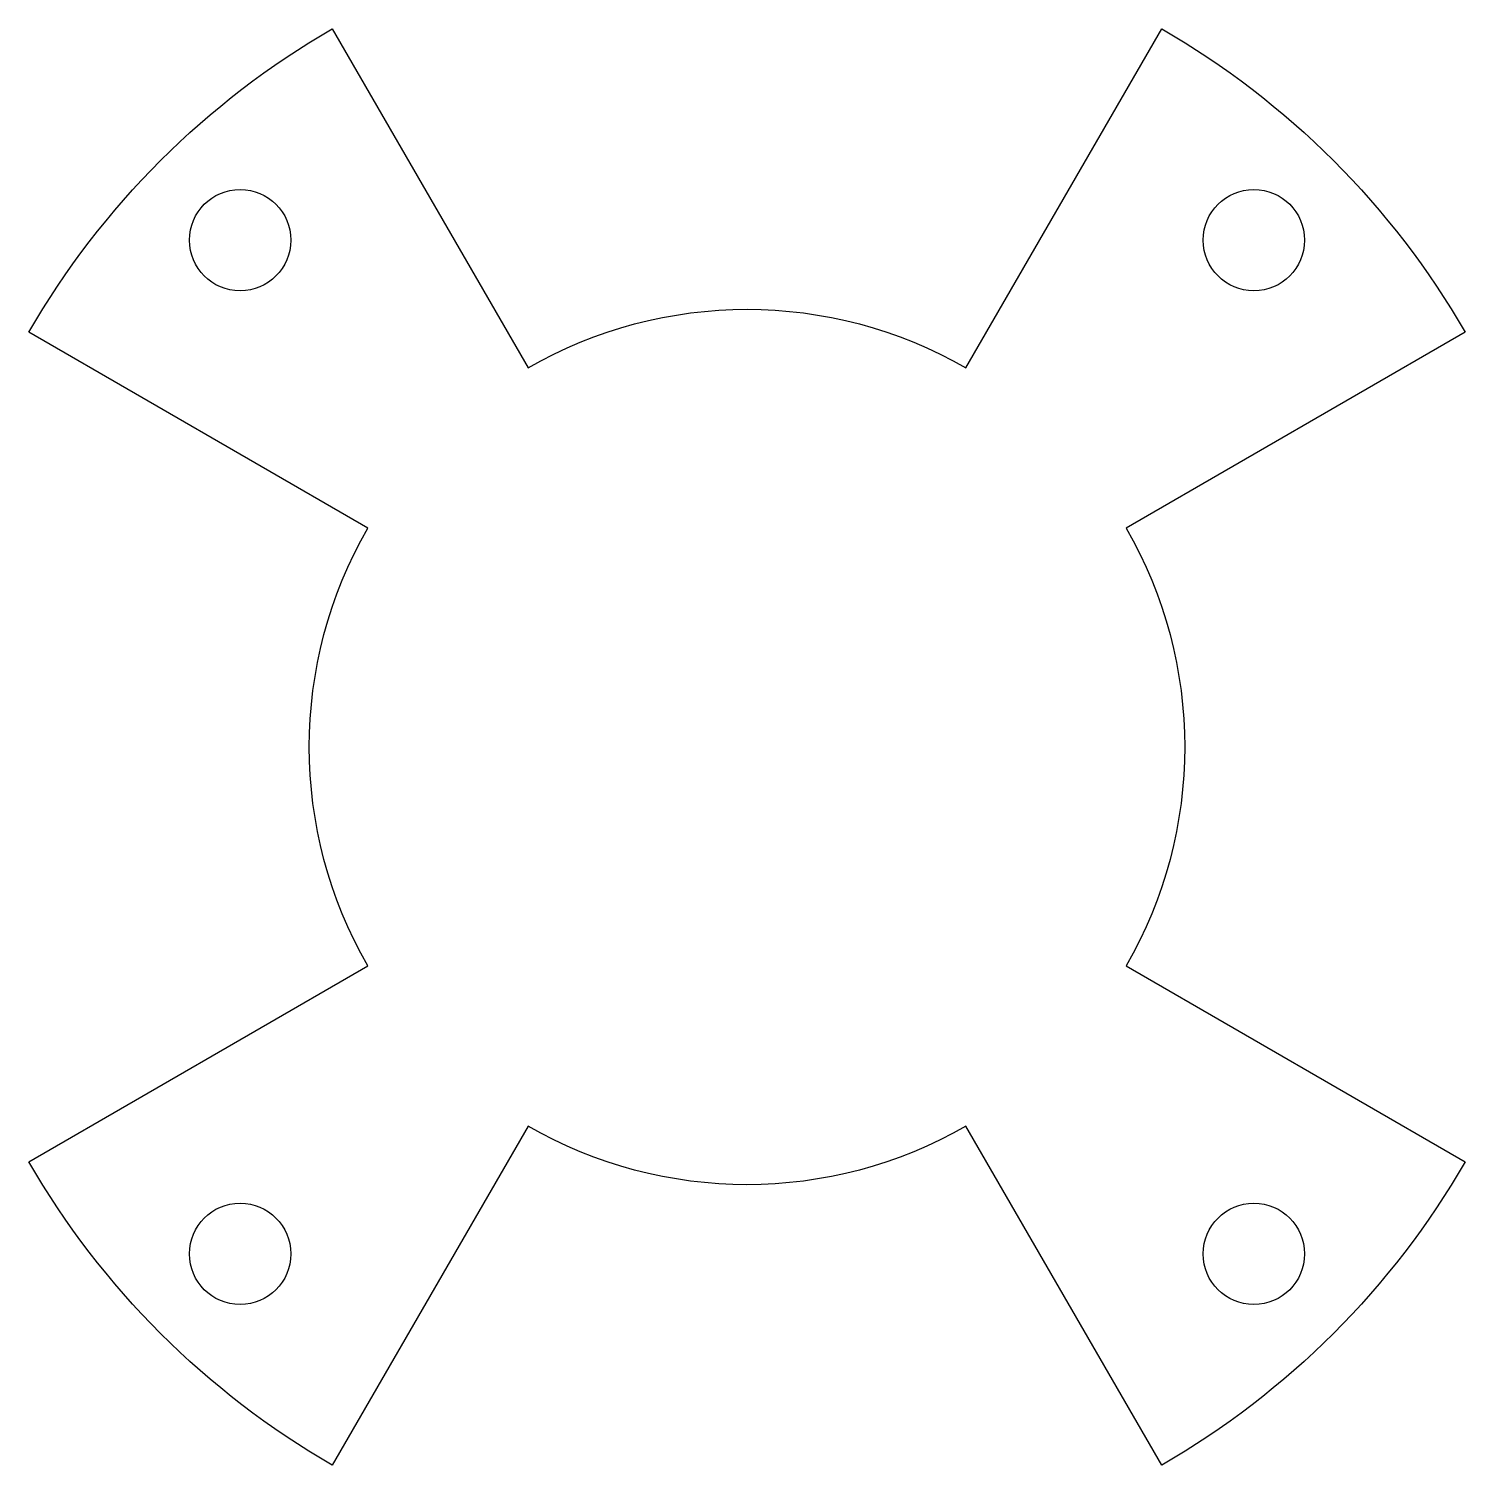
# Model space of a CAD drawing. Header units: millimetres. Extents: x -15.6 to 15.6, y -15.6 to 15.6.
import ezdxf

# ---------------------------------------------------------------- set-up
doc = ezdxf.new("R2010")
doc.units = ezdxf.units.MM
doc.layers.get('0').update_dxf_attribs({"linetype": 'CONTINUOUS'})

msp = doc.modelspace()

# ---------------------------------------------------------------- linework, layer by layer
msp.add_lwpolyline([(-4.75, 8.227, -0.267949), (4.75, 8.227), (9, 15.588, -0.131652), (15.588, 9), (8.227, 4.75, -0.267949), (8.227, -4.75), (15.588, -9, -0.131652), (9, -15.588), (4.75, -8.227, -0.267949), (-4.75, -8.227), (-9, -15.588, -0.131652), (-15.588, -9), (-8.227, -4.75, -0.267949), (-8.227, 4.75), (-15.588, 9, -0.131652), (-9, 15.588)], format="xyb", close=True)
for centre in [(-11, 11), (11, 11), (-11, -11), (11, -11)]:
    msp.add_circle(centre, 1.1)

doc.saveas('drawing.dxf')
